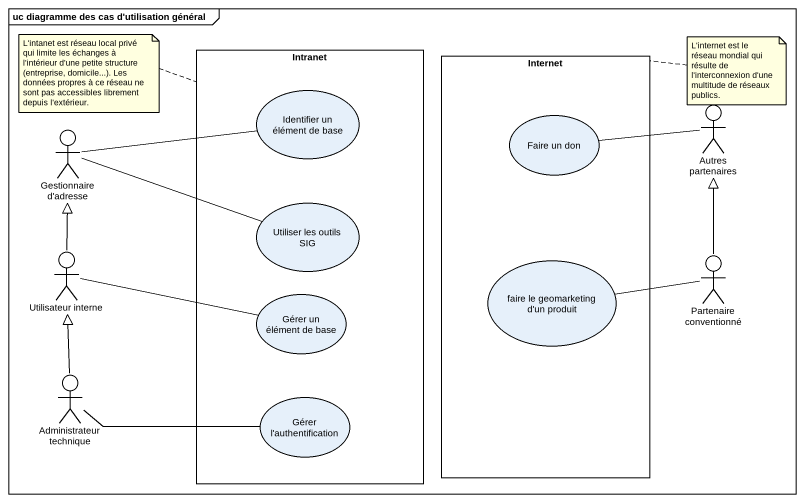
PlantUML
@startuml
mainframe uc diagramme des cas d'utilisation général
rectangle Intranet {
  usecase "Identifier un élément de base" as Identifier_un_élément_de
  usecase "Utiliser les outils SIG" as Utiliser_les_outils_SIG
  usecase "Gérer un élément de base" as Gérer_un_élément_de_base
  usecase "Gérer l'authentification" as Gérer_l_authentification
}
rectangle Internet {
  usecase "Faire un don" as Faire_un_don
  usecase "faire le geomarketing d'un produit" as faire_le_geomarketing_d_un
}
actor "Autres partenaires" as Autres_partenaires
actor "Gestionnaire d'adresse" as Gestionnaire_d_adresse
actor "Utilisateur interne" as Utilisateur_interne
actor "Partenaire conventionné" as Partenaire_conventionné
actor "Administrateur technique" as Administrateur_technique
Autres_partenaires -left- Faire_un_don
Gestionnaire_d_adresse -right- Identifier_un_élément_de
Gestionnaire_d_adresse -right- Utiliser_les_outils_SIG
Utilisateur_interne -up-|> Gestionnaire_d_adresse
Utilisateur_interne -right- Gérer_un_élément_de_base
Partenaire_conventionné -up-|> Autres_partenaires
Partenaire_conventionné -left- faire_le_geomarketing_d_un
Administrateur_technique -up-|> Utilisateur_interne
Administrateur_technique -right- Gérer_l_authentification
note top of Intranet : L'intanet est réseau local privé qui limite les échanges à l'intérieur d'une petite structure (entreprise, domicile...). Les données propres à ce réseau ne sont pas accessibles librement depuis l'extérieur.
note top of Internet : L'internet est le réseau mondial qui résulte de l'interconnexion d'une multitude de réseaux publics.
@enduml
